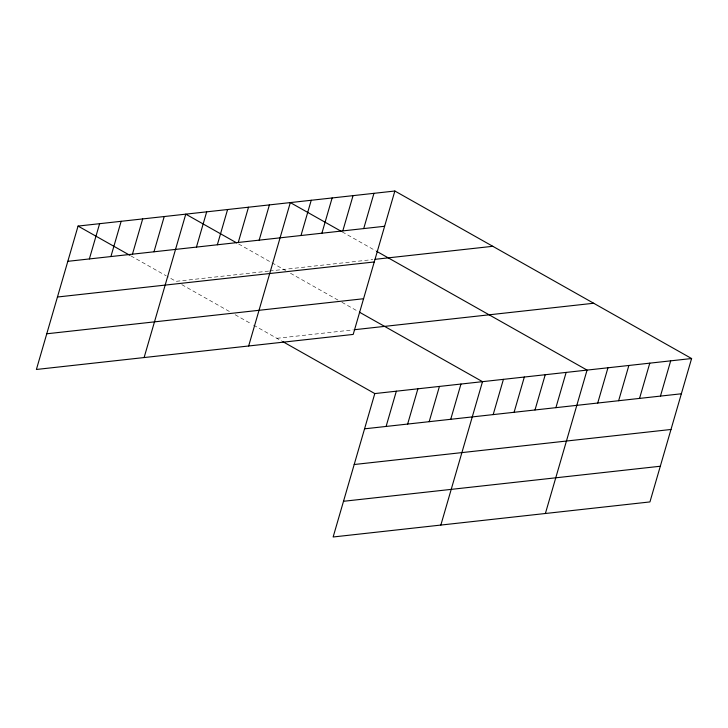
<?xml version="1.0" encoding="UTF-8"?>
<svg xmlns="http://www.w3.org/2000/svg" width="728" height="728" viewBox="0 0 728 728"><rect width="100%" height="100%" fill="white"/><g stroke="black" fill="none" stroke-linecap="round" stroke-linejoin="round"><path stroke-width="0.55" stroke-dasharray="3.64 2.73" d="M268.614 271.098L175.985 281.345L167.176 276.376M269.697 270.98L372.836 259.568M276.877 338.302L353.353 329.839M342.215 231.886L375.512 250.678M238.657 243.998L270.971 262.244M271.944 262.799L285.64 270.525M290.49 273.264L338.029 300.1M341.905 302.284L357.43 311.047M130.94 255.919L166.193 275.821M181.809 284.63L230.312 312.012M235.162 314.751L251.651 324.06M253.599 325.152L281.772 341.059"/><path stroke-width="1.09" d="M394.858 191.018L78.06 226.071L36.4 369.469L353.198 334.425L394.858 191.018L691.6 358.531L649.94 501.929L333.142 536.982L374.802 393.575L691.6 358.531M89.362 258.941L99.609 223.687M110.902 256.556L121.148 221.303M132.451 254.172L142.688 218.919M153.99 251.788L164.228 216.535M144.108 357.557L185.776 214.15L236.691 242.897M196.442 247.092L206.679 211.839M217.344 244.781L227.591 209.528M238.256 242.47L248.503 207.216M259.168 240.158L269.406 204.905M248.657 345.991L290.317 202.584L341.241 231.331M300.983 235.526L311.229 200.273M321.894 233.215L332.132 197.961M342.797 230.903L353.044 195.65M363.709 228.592L373.955 193.339M386.104 426.444L396.341 391.191M407.644 424.06L417.89 388.807M429.183 421.676L439.43 386.422M450.732 419.292L460.97 384.038M440.849 525.061L482.509 381.663L359.368 312.148M493.184 414.596L503.421 379.343M514.086 412.285L524.333 377.031M534.998 409.973L545.236 374.72M555.91 407.662L566.147 372.408M545.39 513.495L587.059 370.097L376.494 251.233M597.724 403.03L607.962 367.776M618.636 400.719L628.874 365.465M639.539 398.407L649.785 363.154M660.451 396.096L670.688 360.842M67.822 261.325L384.621 226.272M375.038 259.323L492.783 246.301M57.448 297.015L374.247 261.962M46.765 333.788L363.563 298.735M354.427 329.72L593.675 303.248M364.564 428.828L681.353 393.784M354.19 464.519L670.989 429.474M343.507 501.292L660.305 466.239M78.06 226.071L129.966 255.364M282.755 341.614L374.802 393.575"/></g></svg>
